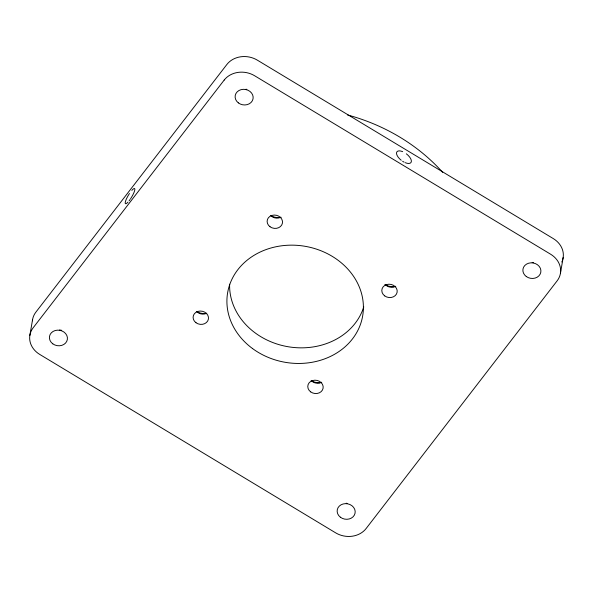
<?xml version="1.0" encoding="UTF-8"?>
<svg xmlns="http://www.w3.org/2000/svg" width="593" height="593" viewBox="0 0 593 593"><rect width="100%" height="100%" fill="white"/><g stroke="black" fill="none" stroke-linecap="round" stroke-linejoin="round"><path stroke-width="0.89" d="M29.835 335.468L32.533 319.857M560.467 273.143L563.165 257.532M130.097 199.441L129.133 200.738M404.107 162.148L402.625 161.281M562.505 260.245A22.097 18.983 9.8 0 0 553.276 238.586L257.318 60.138A22.097 18.983 9.8 0 0 226.882 64.467L35.862 312.163A22.097 18.983 9.8 0 0 32.415 320.783M562.179 261.128A22.097 18.983 9.8 0 1 561.808 261.987M533.463 262.736A9.058 7.783 9.8 0 1 532.143 262.44M246.836 89.343A9.058 7.783 9.8 0 1 245.939 89.261M347.075 503.435A9.058 7.783 9.8 0 1 346.208 503.205M61.338 330.182A9.058 7.783 9.8 0 1 59.545 329.982M406.346 153.817A8.843 4.121 37.6 0 1 411.364 161.518A8.843 4.121 37.6 0 1 405.212 162.675M401.202 160.258A8.843 4.121 37.6 0 1 396.547 152.712A8.843 4.121 37.6 0 1 402.684 151.667M131.839 190.397A8.843 1.868 -58.9 0 1 134.819 189.819A8.843 1.868 -58.9 0 1 130.579 198.737M127.992 202.094A8.843 1.868 -58.9 0 1 125.249 202.317A8.843 1.868 -58.9 0 1 129.474 193.503M347.454 114.931A181.221 155.655 9.8 0 1 442.63 172.326M395.776 286.241A7.731 6.642 9.8 0 1 385.131 284.388M321.754 382.226A7.731 6.642 9.8 0 1 311.117 380.372M280.778 217.268A7.731 6.642 9.8 0 1 270.69 215.511M363.776 306.885A68.506 58.848 9.8 0 1 288.116 346.735A68.506 58.848 9.8 0 1 229.617 284.217M206.757 313.252A7.731 6.642 9.8 0 1 196.928 311.755M395.146 286.552A13.261 11.393 9.8 0 1 385.035 284.566M281.097 217.29A13.261 11.393 9.8 0 1 271.49 216.037M321.124 382.537A13.261 11.393 9.8 0 1 311.577 380.869M206.438 313.386A13.261 11.393 9.8 0 1 196.898 311.725M224.184 80.077L33.164 327.781A22.097 18.983 9.8 0 0 39.724 354.414L335.682 532.862A22.097 18.983 9.8 0 0 366.118 528.533L557.138 280.837A22.097 18.983 9.8 0 0 550.578 254.197L254.619 75.748A22.097 18.983 9.8 0 0 224.184 80.077M526.265 276.501A9.058 7.783 9.8 0 0 540.816 272.202A9.058 7.783 9.8 0 0 528.585 263.225A9.058 7.783 9.8 0 0 526.265 276.501M340.367 517.2A9.058 7.783 9.8 0 0 355.059 513.219A9.058 7.783 9.8 0 0 343.073 503.991A9.058 7.783 9.8 0 0 340.367 517.2M238.334 102.871A9.058 7.783 9.8 0 0 253.026 98.89A9.058 7.783 9.8 0 0 241.047 89.662A9.058 7.783 9.8 0 0 238.334 102.871M52.792 343.829A9.058 7.783 9.8 0 0 67.343 339.53A9.058 7.783 9.8 0 0 55.112 330.553A9.058 7.783 9.8 0 0 52.792 343.829M384.701 295.892A7.731 6.642 9.8 0 0 397.125 292.216A7.731 6.642 9.8 0 0 386.688 284.558A7.731 6.642 9.8 0 0 384.701 295.892M252.618 348.617A68.506 58.848 9.8 0 0 362.642 316.084A68.506 58.848 9.8 0 0 270.2 248.215A68.506 58.848 9.8 0 0 252.618 348.617M310.68 391.877A7.731 6.642 9.8 0 0 323.103 388.2A7.731 6.642 9.8 0 0 312.667 380.536A7.731 6.642 9.8 0 0 310.68 391.877M270.015 226.741A7.731 6.642 9.8 0 0 282.438 223.072A7.731 6.642 9.8 0 0 272.002 215.407A7.731 6.642 9.8 0 0 270.015 226.741M195.994 322.725A7.731 6.642 9.8 0 0 208.417 319.049A7.731 6.642 9.8 0 0 197.98 311.392A7.731 6.642 9.8 0 0 195.994 322.725"/></g></svg>
